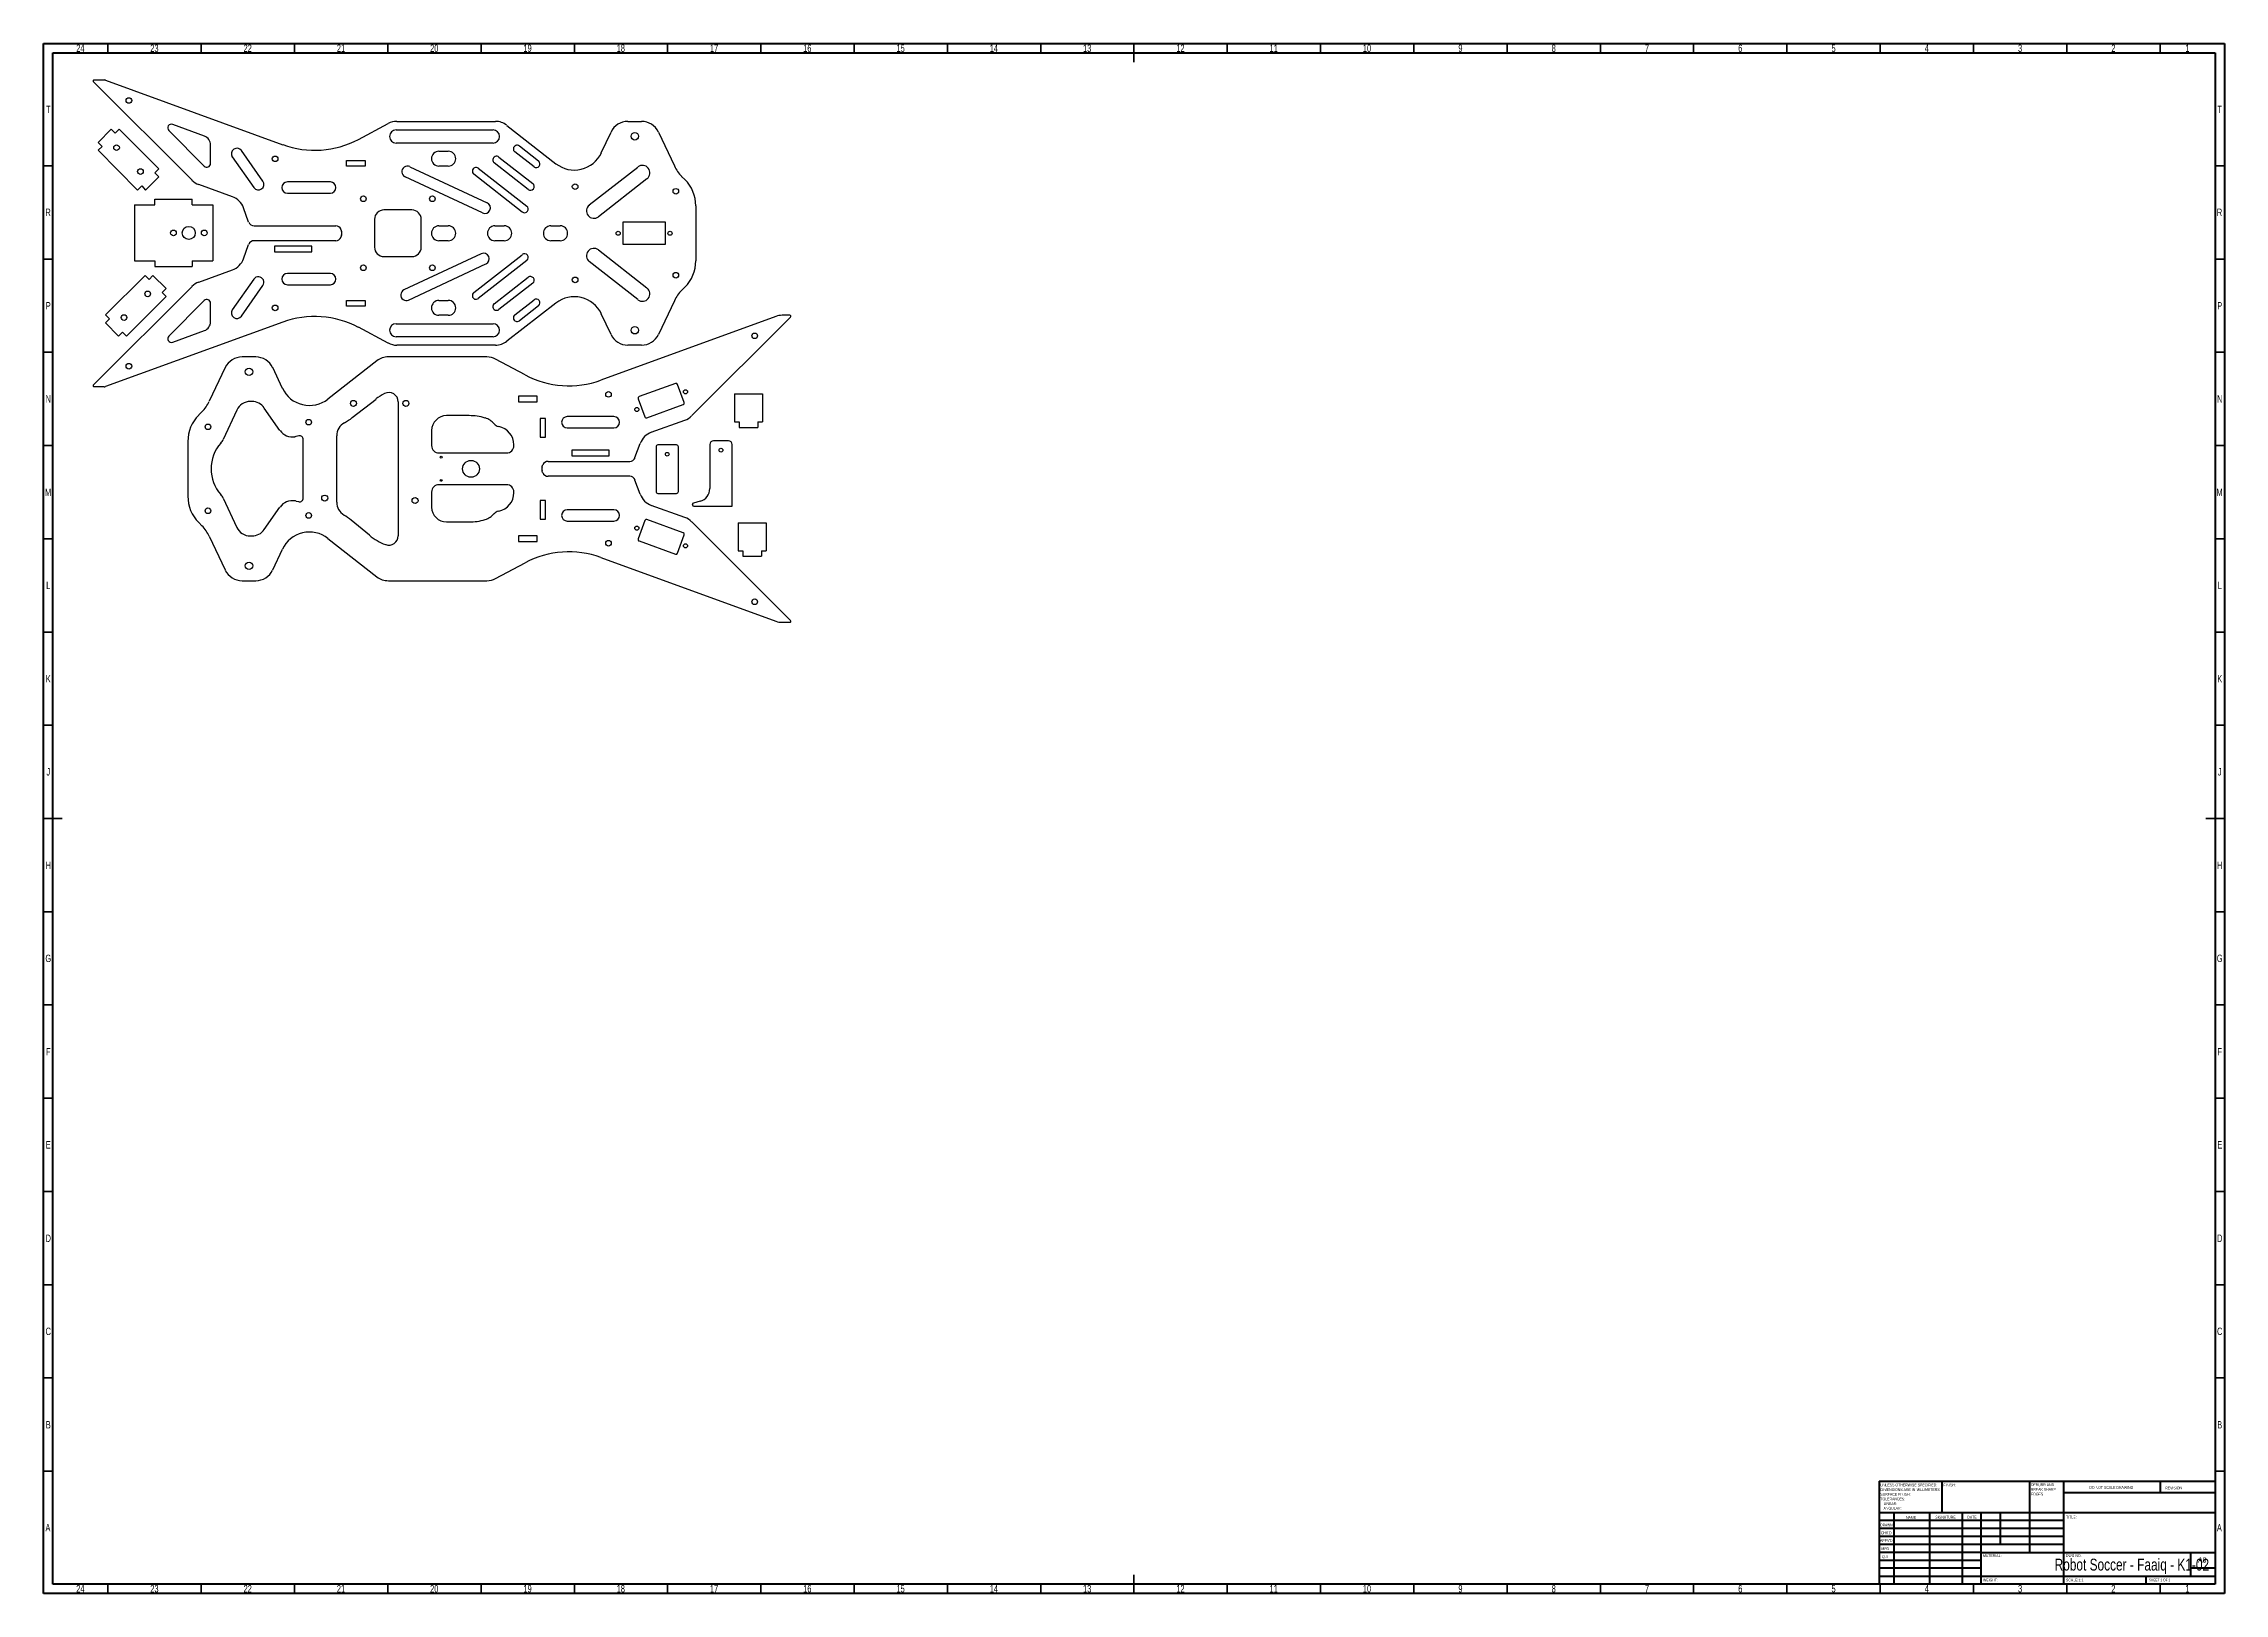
# Model space of a CAD drawing. Header units: millimetres. Extents: x 15 to 1184, y 5 to 836.
import ezdxf

# ---------------------------------------------------------------- set-up
doc = ezdxf.new("R2010")
doc.units = ezdxf.units.MM
doc.styles.add('SLDTEXTSTYLE0', font='TXT', dxfattribs={"width": 0.75})
doc.styles.add('SLDTEXTSTYLE1', font='TXT', dxfattribs={"width": 0.686449})
doc.styles.add('SLDTEXTSTYLE2', font='TXT', dxfattribs={"width": 0.6875})

msp = doc.modelspace()

# ---------------------------------------------------------------- linework, layer by layer
at = {"color": 7, "linetype": 'Continuous', "lineweight": 70}
for p, q in [((15, 5), (15, 836)), ((15, 836), (1184, 836)), ((20, 10), (20, 831)), ((20, 831), (1179, 831)), ((1179, 831), (1179, 10)), ((1184, 836), (1184, 5)), ((1184, 5), (15, 5)), ((1179, 10), (20, 10))]:
    msp.add_line(p, q, dxfattribs=at)
at = {"color": 7, "linetype": 'Continuous', "lineweight": 35}
for p, q in [((49.5, 831), (49.5, 836)), ((99.5, 831), (99.5, 836)), ((149.5, 831), (149.5, 836)), ((199.5, 831), (199.5, 836)), ((249.5, 831), (249.5, 836)), ((299.5, 831), (299.5, 836)), ((349.5, 831), (349.5, 836)), ((399.5, 831), (399.5, 836)), ((449.5, 831), (449.5, 836)), ((499.5, 831), (499.5, 836)), ((549.5, 831), (549.5, 836)), ((599.5, 836), (599.5, 826)), ((599.5, 831), (599.5, 836)), ((649.5, 831), (649.5, 836)), ((699.5, 831), (699.5, 836)), ((749.5, 831), (749.5, 836)), ((799.5, 831), (799.5, 836)), ((849.5, 831), (849.5, 836)), ((899.5, 831), (899.5, 836)), ((949.5, 831), (949.5, 836)), ((999.5, 831), (999.5, 836)), ((1049.5, 831), (1049.5, 836)), ((1099.5, 831), (1099.5, 836)), ((1149.5, 831), (1149.5, 836)), ((20, 770.5), (15, 770.5)), ((1179, 770.5), (1184, 770.5)), ((20, 720.5), (15, 720.5)), ((1179, 720.5), (1184, 720.5)), ((20, 670.5), (15, 670.5)), ((1179, 670.5), (1184, 670.5)), ((20, 620.5), (15, 620.5)), ((1179, 620.5), (1184, 620.5)), ((20, 570.5), (15, 570.5)), ((1179, 570.5), (1184, 570.5)), ((20, 520.5), (15, 520.5)), ((1179, 520.5), (1184, 520.5)), ((20, 470.5), (15, 470.5)), ((1179, 470.5), (1184, 470.5)), ((15, 420.5), (25, 420.5)), ((20, 420.5), (15, 420.5)), ((1184, 420.5), (1174, 420.5)), ((1179, 420.5), (1184, 420.5)), ((20, 370.5), (15, 370.5)), ((1179, 370.5), (1184, 370.5)), ((20, 320.5), (15, 320.5)), ((1179, 320.5), (1184, 320.5)), ((20, 270.5), (15, 270.5)), ((1179, 270.5), (1184, 270.5)), ((20, 220.5), (15, 220.5)), ((1179, 220.5), (1184, 220.5)), ((20, 170.5), (15, 170.5)), ((1179, 170.5), (1184, 170.5)), ((20, 120.5), (15, 120.5)), ((1179, 120.5), (1184, 120.5)), ((20, 70.5), (15, 70.5)), ((1179, 70.5), (1184, 70.5)), ((599.5, 5), (599.5, 15)), ((49.5, 10), (49.5, 5)), ((99.5, 10), (99.5, 5)), ((149.5, 10), (149.5, 5)), ((199.5, 10), (199.5, 5)), ((249.5, 10), (249.5, 5)), ((299.5, 10), (299.5, 5)), ((349.5, 10), (349.5, 5)), ((399.5, 10), (399.5, 5)), ((449.5, 10), (449.5, 5)), ((499.5, 10), (499.5, 5)), ((549.5, 10), (549.5, 5)), ((599.5, 10), (599.5, 5)), ((649.5, 10), (649.5, 5)), ((699.5, 10), (699.5, 5)), ((749.5, 10), (749.5, 5)), ((799.5, 10), (799.5, 5)), ((849.5, 10), (849.5, 5)), ((899.5, 10), (899.5, 5)), ((949.5, 10), (949.5, 5)), ((999.5, 10), (999.5, 5)), ((1049.5, 10), (1049.5, 5)), ((1099.5, 10), (1099.5, 5)), ((1149.5, 10), (1149.5, 5))]:
    msp.add_line(p, q, dxfattribs=at)
at = {"color": 7, "linetype": 'Continuous', "lineweight": 25}
for p, q in [((94.6, 762.7), (41.6, 815.7)), ((42, 816.5), (47.4, 816.5)), ((48.1, 816.4), (143.2, 781.8)), ((51.3, 790.1), (44.2, 783)), ((53.4, 788), (51.3, 790.1)), ((55.5, 790.1), (53.4, 788)), ((76.8, 768.9), (55.5, 790.1)), ((82.1, 789.4), (101.1, 770.3)), ((101.2, 786.4), (84.2, 792.6)), ((183.8, 784.6), (199.7, 793.1)), ((204, 789.7), (255.9, 789.7)), ((204.4, 794.3), (257.2, 794.3)), ((263.3, 792.1), (289.6, 771.6)), ((313.9, 777.4), (319.2, 788.5)), ((328.2, 794.3), (335.5, 794.3)), ((344.6, 788.5), (353.1, 770.4)), ((44.2, 783), (46.3, 780.9)), ((46.3, 780.9), (44.2, 778.8)), ((44.2, 778.8), (65.4, 757.5)), ((104.5, 771.7), (104.5, 781.7)), ((116.1, 775.2), (127.6, 758.8)), ((132.5, 762.3), (121, 778.7)), ((177.4, 773.3), (187.4, 773.3)), ((177.4, 770.3), (177.4, 773.3)), ((187.4, 773.3), (187.4, 770.3)), ((255.9, 782.7), (204, 782.7)), ((226.9, 778.3), (231.9, 778.3)), ((274.7, 757.8), (256.6, 772)), ((259.1, 775.1), (277.2, 761)), ((277.9, 770), (267.6, 778)), ((270.1, 781.1), (280.3, 773.1)), ((69.7, 757.5), (76.8, 764.6)), ((74.6, 766.7), (76.8, 768.9)), ((76.8, 764.6), (74.6, 766.7)), ((116.2, 753.9), (98.2, 760.4)), ((168.7, 761.8), (145.7, 761.8)), ((187.4, 770.3), (177.4, 770.3)), ((250.3, 745.2), (208.8, 764.6)), ((211.3, 770), (252.8, 750.6)), ((231.9, 770.3), (226.9, 770.3)), ((271.6, 745.7), (245.6, 766)), ((248, 769.2), (274, 748.8)), ((307.5, 749.5), (333.5, 769.8)), ((338.4, 763.5), (312.4, 743.2)), ((357, 764.8), (358.7, 763.1)), ((63.7, 749.5), (63.7, 719.5)), ((63.7, 749.5), (74.7, 749.5)), ((65.4, 757.5), (67.6, 759.7)), ((67.6, 759.7), (69.7, 757.5)), ((74.7, 749.5), (74.7, 752.5)), ((74.7, 752.5), (94.7, 752.5)), ((94.7, 749.5), (94.7, 752.5)), ((94.7, 749.5), (105.7, 749.5)), ((105.7, 749.5), (105.7, 719.5)), ((145.7, 755.8), (168.7, 755.8)), ((364.6, 749), (364.6, 719.5)), ((124.9, 740.2), (122.2, 747.9)), ((127.8, 738.3), (171.6, 738.3)), ((192.4, 741.8), (192.4, 726.8)), ((212.4, 746.8), (197.4, 746.8)), ((217.4, 726.8), (217.4, 741.8)), ((226.9, 738.3), (231.9, 738.3)), ((256.9, 738.3), (261.9, 738.3)), ((286.9, 738.3), (291.9, 738.3)), ((325.6, 740.4), (348.1, 740.4)), ((325.6, 728.2), (325.6, 740.4)), ((348.1, 740.4), (348.1, 728.2)), ((122.2, 720.6), (124.9, 728.3)), ((171.6, 730.3), (127.8, 730.3)), ((158.8, 727.3), (138.8, 727.3)), ((138.8, 727.3), (138.8, 724.3)), ((158.8, 724.3), (158.8, 727.3)), ((174.4, 736.3), (174.7, 735.3)), ((174.7, 733.2), (174.4, 732.2)), ((231.9, 730.3), (226.9, 730.3)), ((261.9, 730.3), (256.9, 730.3)), ((291.9, 730.3), (286.9, 730.3)), ((312.4, 725.4), (338.4, 705)), ((348.1, 728.2), (325.6, 728.2)), ((63.7, 719.5), (74.7, 719.5)), ((74.7, 719.5), (74.7, 716.5)), ((74.7, 716.5), (94.7, 716.5)), ((94.7, 719.5), (105.7, 719.5)), ((94.7, 719.5), (94.7, 716.5)), ((98.2, 708.1), (116.2, 714.7)), ((138.8, 724.3), (158.8, 724.3)), ((197.4, 721.8), (212.4, 721.8)), ((249.6, 723.3), (208.1, 704)), ((210.6, 698.5), (252.1, 717.9)), ((245.6, 702.5), (271.6, 722.8)), ((274, 719.7), (248, 699.4)), ((333.5, 698.7), (307.5, 719.1)), ((41.6, 652.8), (94.6, 705.8)), ((69.4, 711.7), (48.2, 690.5)), ((71.5, 709.6), (69.4, 711.7)), ((73.6, 711.7), (71.5, 709.6)), ((80.7, 704.7), (73.6, 711.7)), ((78.6, 702.5), (80.7, 704.7)), ((80.7, 700.4), (78.6, 702.5)), ((127.6, 709.7), (116.1, 693.3)), ((121, 689.9), (132.5, 706.3)), ((168.7, 712.7), (145.7, 712.7)), ((145.7, 706.7), (168.7, 706.7)), ((256.6, 696.5), (274.7, 710.7)), ((277.2, 707.5), (259.1, 693.4)), ((358.7, 705.4), (357, 703.7)), ((48.2, 690.5), (50.3, 688.4)), ((59.5, 679.2), (80.7, 700.4)), ((101.1, 698.2), (82.1, 679.2)), ((104.5, 686.8), (104.5, 696.8)), ((177.4, 698.3), (187.4, 698.3)), ((177.4, 695.3), (177.4, 698.3)), ((187.4, 695.3), (177.4, 695.3)), ((187.4, 698.3), (187.4, 695.3)), ((226.9, 698.3), (231.9, 698.3)), ((231.9, 690.3), (226.9, 690.3)), ((289.6, 696.9), (263.3, 676.4)), ((267.6, 690.6), (277.9, 698.6)), ((280.3, 695.4), (270.1, 687.4)), ((319.2, 680), (313.9, 691.1)), ((353.1, 698.1), (344.6, 680)), ((415, 690.3), (410.9, 690.3)), ((143.2, 686.7), (48.1, 652.1)), ((50.3, 688.4), (48.2, 686.3)), ((48.2, 686.3), (55.2, 679.2)), ((55.2, 679.2), (57.3, 681.3)), ((57.3, 681.3), (59.5, 679.2)), ((84.2, 675.9), (101.2, 682.1)), ((199.7, 675.4), (183.8, 683.9)), ((204, 685.8), (255.9, 685.8)), ((255.9, 678.8), (204, 678.8)), ((407.5, 689.7), (313.7, 655.6)), ((362.4, 636.5), (415.3, 689.4)), ((128.7, 668), (121.4, 668)), ((252.6, 668), (199.8, 668)), ((257.2, 674.3), (204.4, 674.3)), ((273.1, 658.4), (257.3, 666.8)), ((335.5, 674.3), (328.2, 674.3)), ((112.4, 662.3), (103.8, 644.2)), ((143, 651.1), (137.8, 662.3)), ((193.6, 665.9), (167.3, 645.3)), ((47.4, 652), (42, 652)), ((126.7, 644.1), (125.8, 644.1)), ((180.4, 635.5), (193.2, 645.4)), ((205.1, 643.9), (205.1, 572.1)), ((269.6, 647), (269.6, 644)), ((279.6, 647), (269.6, 647)), ((269.6, 644), (279.6, 644)), ((279.6, 644), (279.6, 647)), ((333.7, 645.6), (337.3, 635.8)), ((353.7, 653.8), (334.2, 646.7)), ((358.4, 643.5), (354.8, 653.3)), ((385.3, 648.2), (385.3, 633.2)), ((385.3, 648.2), (400.3, 648.2)), ((400.3, 648.2), (400.3, 633.2)), ((99.9, 638.5), (98.2, 636.9)), ((118.6, 639.4), (111.2, 623.8)), ((141.7, 628.5), (133.3, 640.6)), ((243.1, 636.5), (231, 636.5)), ((281.1, 635), (281.1, 625)), ((284.1, 635), (281.1, 635)), ((284.1, 625), (284.1, 635)), ((320.7, 636), (295.7, 636)), ((338.4, 635.3), (357.9, 642.4)), ((340.7, 627.6), (358.7, 634.1)), ((385.3, 633.2), (387.8, 633.2)), ((387.8, 633.2), (387.8, 630.2)), ((397.8, 633.2), (400.3, 633.2)), ((397.8, 633.2), (397.8, 630.2)), ((92.3, 622.7), (92.3, 593.3)), ((151.8, 625.7), (150.4, 625.4)), ((154.2, 592.3), (154.2, 623.7)), ((172.1, 590.1), (172.1, 625.7)), ((223, 628.5), (223, 620.5)), ((267.1, 620.5), (267.1, 620.8)), ((281.1, 625), (284.1, 625)), ((295.7, 630), (320.7, 630)), ((332, 614), (334.8, 621.6)), ((343.3, 619.8), (343.3, 595.8)), ((354.3, 620.8), (344.3, 620.8)), ((355.3, 595.8), (355.3, 619.8)), ((372.1, 621), (372.1, 597.4)), ((382.1, 623), (374.1, 623)), ((384.1, 588), (384.1, 621)), ((387.8, 630.2), (397.8, 630.2)), ((227, 616.5), (263.1, 616.5)), ((282.2, 609), (282.5, 610)), ((285.4, 612), (329.2, 612)), ((318.2, 618), (298.2, 618)), ((298.2, 618), (298.2, 615)), ((298.2, 615), (318.2, 615)), ((318.2, 615), (318.2, 618)), ((263.1, 599.5), (227, 599.5)), ((282.5, 606), (282.2, 607)), ((329.2, 604), (285.4, 604)), ((334.8, 594.4), (332, 602)), ((111.2, 592.3), (118.6, 576.6)), ((133.3, 575.4), (141.7, 587.5)), ((150.4, 590.6), (151.8, 590.4)), ((223, 595.5), (223, 587.5)), ((267.1, 595.2), (267.1, 595.5)), ((284.1, 591), (281.1, 591)), ((281.1, 591), (281.1, 581)), ((284.1, 581), (284.1, 591)), ((320.7, 586), (295.7, 586)), ((358.7, 581.9), (340.7, 588.4)), ((344.3, 594.8), (354.3, 594.8)), ((362.7, 588.9), (362.7, 588.7)), ((366.9, 590.6), (363.3, 589.6)), ((363.5, 588), (384.1, 588)), ((98.2, 579.2), (99.9, 577.5)), ((189.7, 572.4), (179.8, 580.5)), ((231, 579.5), (243.1, 579.5)), ((281.1, 581), (284.1, 581)), ((295.7, 580), (320.7, 580)), ((337.3, 580.3), (333.7, 570.4)), ((357.9, 573.7), (338.4, 580.8)), ((415.3, 526.6), (362.4, 579.5)), ((387.4, 579.1), (387.4, 564.1)), ((387.4, 579.1), (402.4, 579.1)), ((402.4, 579.1), (402.4, 564.1)), ((103.8, 571.9), (112.4, 553.8)), ((125.8, 572), (126.7, 572)), ((137.8, 553.8), (143, 564.9)), ((167.3, 570.7), (193.6, 550.1)), ((279.6, 572), (269.6, 572)), ((269.6, 572), (269.6, 569)), ((269.6, 569), (279.6, 569)), ((279.6, 569), (279.6, 572)), ((334.2, 569.3), (353.7, 562.2)), ((354.8, 562.7), (358.4, 572.6)), ((387.4, 564.1), (389.9, 564.1)), ((389.9, 564.1), (389.9, 561.1)), ((399.9, 564.1), (402.4, 564.1)), ((399.9, 564.1), (399.9, 561.1)), ((257.3, 549.2), (273.1, 557.6)), ((313.7, 560.5), (407.5, 526.3)), ((389.9, 561.1), (399.9, 561.1)), ((121.4, 548), (128.7, 548)), ((199.8, 548), (252.6, 548)), ((410.9, 525.7), (415, 525.7))]:
    msp.add_line(p, q, dxfattribs=at)
at = {"color": 7, "linetype": 'Continuous', "lineweight": 50}
for p, q in [((999, 65.2), (1179, 65.2)), ((999, 65.2), (999, 10)), ((1032.8, 48.2), (1032.8, 65.2)), ((1079.6, 65.2), (1079.6, 27)), ((1097.8, 65.2), (1097.8, 10)), ((1179, 58.9), (1097.8, 58.9)), ((1149.8, 58.9), (1149.8, 65.2)), ((1179, 48.2), (999, 48.2)), ((1006.8, 48.2), (1006.8, 10)), ((1026, 48.2), (1026, 10)), ((1043.4, 48.2), (1043.4, 10)), ((1053.6, 10), (1053.6, 48.2)), ((1064, 31.2), (1064, 48.2)), ((1097.8, 44), (999, 44)), ((1097.8, 39.8), (999, 39.8)), ((1097.8, 35.5), (999, 35.5)), ((1097.8, 31.2), (999, 31.2)), ((1053.6, 27), (999, 27)), ((1053.6, 27), (1179, 27)), ((1166, 14.2), (1166, 27)), ((1053.6, 22.7), (999, 22.7)), ((1053.6, 18.5), (999, 18.5)), ((999, 14.2), (1179, 14.2)), ((1142, 10), (1142, 14.2)), ((1179, 18.5), (1166, 18.5))]:
    msp.add_line(p, q, dxfattribs=at)
at = {"color": 7, "linetype": 'Continuous', "lineweight": 25}
for centre, radius in [((60.7, 805.5), 1.5), ((331.9, 786.3), 2), ((54.1, 780.2), 1.5), ((139.1, 774.2), 1.5), ((66.9, 767.4), 1.5), ((299.9, 759.3), 1.5), ((186.4, 752.8), 1.5), ((223.4, 752.8), 1.5), ((353.9, 756.8), 1.5), ((92.8, 734.5), 3.5), ((84.6, 734.5), 1.53), ((101.1, 734.5), 1.53), ((323, 734.3), 1.1), ((350.8, 734.3), 1.1), ((186.4, 715.8), 1.5), ((223.4, 715.8), 1.5), ((353.9, 711.8), 1.5), ((70.8, 701.8), 1.5), ((299.9, 709.3), 1.5), ((58.1, 689.1), 1.5), ((139.1, 694.3), 1.5), ((331.9, 682.3), 2), ((396.2, 679.3), 1.5), ((60.7, 663), 1.5), ((125.1, 660), 2), ((181.1, 643.1), 1.6), ((209.2, 643.1), 1.6), ((317.8, 647.9), 1.5), ((359.1, 649.3), 1.1), ((103.1, 630.5), 1.5), ((157.1, 633), 1.5), ((333, 639.8), 1.1), ((228.1, 614.3), 0.5), ((244.1, 608), 4.5), ((349.3, 615.8), 1), ((378.1, 618), 1), ((228.1, 601.8), 0.5), ((103.1, 585.5), 1.5), ((157.1, 583), 1.5), ((165.7, 592.3), 1.6), ((214.1, 591), 1.6), ((333, 576.2), 1.1), ((317.8, 568.1), 1.5), ((359.1, 566.7), 1.1), ((125.1, 556), 2), ((396.2, 536.7), 1.5)]:
    msp.add_circle(centre, radius, dxfattribs=at)
for centre, radius, start, end in [((42, 816), 0.5, 90, 225), ((47.4, 814.5), 2, 70, 90), ((83.5, 790.8), 2, 70, 225), ((99.5, 781.7), 5, 0, 70), ((160.3, 828.8), 50, 250, 298), ((204.4, 784.3), 10, 90, 118), ((204, 786.2), 3.5, 90, 270), ((255.9, 786.2), 3.5, 270, 90), ((257.2, 784.3), 10, 52, 90), ((328.2, 784.3), 10, 90, 154.7989), ((335.5, 784.3), 10, 25.2011, 90), ((102.5, 771.7), 2, 225, 0), ((118.6, 776.9), 3, 35, 215), ((226.9, 774.3), 4, 90, 270), ((231.9, 774.3), 4, 270, 90), ((257.8, 773.6), 2, 52, 232), ((268.8, 779.5), 2, 52, 232), ((279.1, 771.5), 2, 232, 52), ((299.5, 784.2), 16, 232, 334.7989), ((101.6, 769.8), 10, 225, 250), ((130.1, 760.5), 3, 215, 35), ((145.7, 758.8), 3, 90, 270), ((168.7, 758.8), 3, 270, 90), ((210, 767.3), 3, 65, 245), ((246.8, 767.6), 2, 52, 232), ((276, 759.4), 2, 232, 52), ((336, 766.7), 4, 308.0858, 128.0858), ((371.2, 778.9), 20, 205.2011, 225), ((344.6, 749), 20, 0, 45), ((112.8, 744.5), 10, 20, 70), ((251.5, 747.9), 3, 245, 65), ((272.8, 747.3), 2, 232, 52), ((310, 746.3), 4, 128.0858, 308.0858), ((127.8, 741.3), 3, 200, 270), ((171.6, 735.3), 3, 20, 90), ((197.4, 741.8), 5, 90, 180), ((212.4, 741.8), 5, 0, 90), ((226.9, 734.3), 4, 90, 270), ((231.9, 734.3), 4, 270, 90), ((256.9, 734.3), 4, 90, 270), ((261.9, 734.3), 4, 270, 90), ((286.9, 734.3), 4, 90, 270), ((291.9, 734.3), 4, 270, 90), ((127.8, 727.3), 3, 90, 160), ((171.6, 733.3), 3, 270, 340), ((171.9, 734.3), 3, 340, 20), ((197.4, 726.8), 5, 180, 270), ((212.4, 726.8), 5, 270, 0), ((310, 722.2), 4, 51.9142, 231.9142), ((112.8, 724.1), 10, 290, 340), ((250.9, 720.6), 3, 295, 115), ((272.8, 721.3), 2, 308, 128), ((344.6, 719.5), 20, 315, 0), ((101.6, 698.7), 10, 110, 135), ((130.1, 708), 3, 325, 145), ((145.7, 709.7), 3, 90, 270), ((168.7, 709.7), 3, 270, 90), ((209.4, 701.2), 3, 115, 295), ((246.8, 700.9), 2, 128, 308), ((276, 709.1), 2, 308, 128), ((336, 701.8), 4, 231.9142, 51.9142), ((371.2, 689.6), 20, 135, 154.7989), ((102.5, 696.8), 2, 0, 135), ((118.6, 691.6), 3, 145, 325), ((160.3, 639.7), 50, 62, 110), ((226.9, 694.3), 4, 90, 270), ((231.9, 694.3), 4, 270, 90), ((257.8, 695), 2, 128, 308), ((268.8, 689), 2, 128, 308), ((279.1, 697), 2, 308, 128), ((299.5, 684.3), 16, 25.2011, 128), ((410.9, 680.3), 10, 90, 110), ((415, 689.8), 0.5, 315, 90), ((83.5, 677.8), 2, 135, 290), ((99.5, 686.8), 5, 290, 0), ((204, 682.3), 3.5, 90, 270), ((255.9, 682.3), 3.5, 270, 90), ((328.2, 684.3), 10, 205.2011, 270), ((335.5, 684.3), 10, 270, 334.7989), ((121.4, 658), 10, 90, 154.7989), ((128.7, 658), 10, 25.2011, 90), ((199.8, 658), 10, 90, 128), ((204.4, 684.3), 10, 242, 270), ((252.6, 658), 10, 62, 90), ((257.2, 684.3), 10, 270, 308), ((296.6, 702.5), 50, 242, 290), ((42, 652.5), 0.5, 135, 270), ((47.4, 654), 2, 270, 290), ((85.7, 652.7), 20, 315, 334.7989), ((125.8, 636.1), 8, 90, 154.9494), ((126.7, 636.1), 8, 34.8583, 90), ((157.5, 658), 16, 205.2011, 308), ((211.6, 621.8), 30, 117.5687, 128), ((200.1, 643.9), 5, 0, 117.5687), ((334.5, 645.9), 0.85, 110, 200), ((354, 653), 0.85, 20, 110), ((357.6, 643.2), 0.85, 290, 20), ((112.3, 622.7), 20, 135, 180), ((180.1, 625.7), 8, 118.4147, 180), ((162, 659.1), 30, 298.4147, 308), ((231, 628.5), 8, 90, 180), ((243.1, 606.5), 30, 73.3437, 90), ((248.8, 625.7), 10, 39.4991, 73.3437), ((259.6, 634.6), 4, 219.4991, 259.4316), ((295.7, 633), 3, 90, 270), ((320.7, 633), 3, 270, 90), ((338.1, 636.1), 0.85, 200, 290), ((355.3, 643.5), 10, 290, 315), ((104, 627.1), 8, 318.3027, 334.9494), ((148.3, 633.1), 8, 214.8583, 280.2919), ((144.3, 654.8), 30, 280.2919, 281.6944), ((152.2, 623.7), 2, 0, 101.6944), ((227, 620.5), 4, 180, 270), ((257.1, 620.8), 10, 0, 79.4316), ((263.1, 620.5), 4, 270, 0), ((344.2, 618.2), 10, 110, 160), ((344.3, 619.8), 1, 90, 180), ((354.3, 619.8), 1, 0, 90), ((374.1, 621), 2, 90, 180), ((382.1, 621), 2, 0, 90), ((285, 608), 3, 160, 200), ((285.4, 609), 3, 90, 160), ((329.2, 615), 3, 270, 340), ((227, 595.5), 4, 90, 180), ((263.1, 595.5), 4, 0, 90), ((285.4, 607), 3, 200, 270), ((329.2, 601), 3, 20, 90), ((365.1, 597.4), 7, 285, 0), ((112.3, 593.3), 20, 180, 225), ((104, 588.9), 8, 25.0506, 41.6973), ((148.3, 582.9), 8, 79.7081, 145.1417), ((144.3, 561.3), 30, 78.3056, 79.7081), ((152.2, 592.3), 2, 258.3056, 0), ((180.1, 590.1), 8, 180, 239.3552), ((231, 587.5), 8, 180, 270), ((259.6, 581.4), 4, 100.5684, 140.5009), ((257.1, 595.2), 10, 280.5684, 0), ((295.7, 583), 3, 90, 270), ((320.7, 583), 3, 270, 90), ((344.2, 597.8), 10, 200, 250), ((344.3, 595.8), 1, 180, 270), ((354.3, 595.8), 1, 270, 0), ((363.5, 588.9), 0.75, 105, 180), ((363.5, 588.7), 0.75, 180, 270), ((85.7, 563.3), 20, 25.2011, 45), ((125.8, 580), 8, 205.0506, 270), ((126.7, 580), 8, 270, 325.1417), ((157.5, 558.1), 16, 52, 154.7989), ((160.7, 557.4), 30, 50.4761, 59.3552), ((243.1, 609.5), 30, 270, 286.6563), ((248.8, 590.4), 10, 286.6563, 320.5009), ((338.1, 580), 0.85, 70, 160), ((357.6, 572.9), 0.85, 340, 70), ((355.3, 572.5), 10, 45, 70), ((208.7, 595.5), 30, 230.4761, 249.6643), ((200.1, 572.1), 5, 249.6643, 0), ((296.6, 513.5), 50, 70, 118), ((334.5, 570.1), 0.85, 160, 250), ((354, 563), 0.85, 250, 340), ((121.4, 558), 10, 205.2011, 270), ((128.7, 558), 10, 270, 334.7989), ((199.8, 558), 10, 232, 270), ((252.6, 558), 10, 270, 298), ((410.9, 535.7), 10, 250, 270), ((415, 526.2), 0.5, 270, 45)]:
    msp.add_arc(centre, radius, start, end, dxfattribs=at)
msp.add_ellipse((125.1, 608), major_axis=(0, 20.6), ratio=0.986481, start_param=0.836276, end_param=2.305316, dxfattribs=at)

# ---------------------------------------------------------------- texts
at = {"color": 7, "linetype": 'Continuous', "lineweight": 0}
for s, insert, char_height, attachment_point, style in [('24', (34.7, 835.5), 3.97, 2, 'SLDTEXTSTYLE0'), ('23', (74.4, 835.5), 3.97, 2, 'SLDTEXTSTYLE0'), ('22', (124.4, 835.5), 3.97, 2, 'SLDTEXTSTYLE0'), ('21', (174.4, 835.5), 3.97, 2, 'SLDTEXTSTYLE0'), ('20', (224.4, 835.5), 3.97, 2, 'SLDTEXTSTYLE0'), ('19', (274.4, 835.5), 3.97, 2, 'SLDTEXTSTYLE0'), ('18', (324.4, 835.5), 3.97, 2, 'SLDTEXTSTYLE0'), ('17', (374.4, 835.5), 3.97, 2, 'SLDTEXTSTYLE0'), ('16', (424.4, 835.5), 3.97, 2, 'SLDTEXTSTYLE0'), ('15', (474.4, 835.5), 3.97, 2, 'SLDTEXTSTYLE0'), ('14', (524.4, 835.5), 3.97, 2, 'SLDTEXTSTYLE0'), ('13', (574.4, 835.5), 3.97, 2, 'SLDTEXTSTYLE0'), ('12', (624.4, 835.5), 3.97, 2, 'SLDTEXTSTYLE0'), ('11', (674.4, 835.5), 3.97, 2, 'SLDTEXTSTYLE0'), ('10', (724.4, 835.5), 3.97, 2, 'SLDTEXTSTYLE0'), ('9', (774.5, 835.5), 3.97, 2, 'SLDTEXTSTYLE0'), ('8', (824.5, 835.5), 3.97, 2, 'SLDTEXTSTYLE0'), ('7', (874.5, 835.5), 3.97, 2, 'SLDTEXTSTYLE0'), ('6', (924.5, 835.5), 3.97, 2, 'SLDTEXTSTYLE0'), ('5', (974.5, 835.5), 3.97, 2, 'SLDTEXTSTYLE0'), ('4', (1024.5, 835.5), 3.97, 2, 'SLDTEXTSTYLE0'), ('3', (1074.5, 835.5), 3.97, 2, 'SLDTEXTSTYLE0'), ('2', (1124.5, 835.5), 3.97, 2, 'SLDTEXTSTYLE0'), ('1', (1164.2, 835.5), 3.97, 2, 'SLDTEXTSTYLE0'), ('T', (17.5, 802.7), 3.97, 2, 'SLDTEXTSTYLE0'), ('T', (1181.5, 802.7), 3.97, 2, 'SLDTEXTSTYLE0'), ('R', (17.4, 747.5), 3.97, 2, 'SLDTEXTSTYLE0'), ('R', (1181.4, 747.5), 3.97, 2, 'SLDTEXTSTYLE0'), ('P', (17.5, 697.4), 3.97, 2, 'SLDTEXTSTYLE0'), ('P', (1181.5, 697.4), 3.97, 2, 'SLDTEXTSTYLE0'), ('N', (17.5, 647.5), 3.97, 2, 'SLDTEXTSTYLE0'), ('N', (1181.5, 647.5), 3.97, 2, 'SLDTEXTSTYLE0'), ('M', (17.4, 597.4), 3.97, 2, 'SLDTEXTSTYLE0'), ('M', (1181.4, 597.4), 3.97, 2, 'SLDTEXTSTYLE0'), ('L', (17.5, 547.5), 3.97, 2, 'SLDTEXTSTYLE0'), ('L', (1181.5, 547.5), 3.97, 2, 'SLDTEXTSTYLE0'), ('K', (17.5, 497.4), 3.97, 2, 'SLDTEXTSTYLE0'), ('K', (1181.5, 497.4), 3.97, 2, 'SLDTEXTSTYLE0'), ('J', (17.5, 447.5), 3.97, 2, 'SLDTEXTSTYLE0'), ('J', (1181.5, 447.5), 3.97, 2, 'SLDTEXTSTYLE0'), ('H', (17.5, 397.4), 3.97, 2, 'SLDTEXTSTYLE0'), ('H', (1181.5, 397.4), 3.97, 2, 'SLDTEXTSTYLE0'), ('G', (17.5, 347.5), 3.97, 2, 'SLDTEXTSTYLE0'), ('G', (1181.5, 347.5), 3.97, 2, 'SLDTEXTSTYLE0'), ('F', (17.5, 297.4), 3.97, 2, 'SLDTEXTSTYLE0'), ('F', (1181.5, 297.4), 3.97, 2, 'SLDTEXTSTYLE0'), ('E', (17.5, 247.5), 3.97, 2, 'SLDTEXTSTYLE0'), ('E', (1181.5, 247.5), 3.97, 2, 'SLDTEXTSTYLE0'), ('D', (17.5, 197.4), 3.97, 2, 'SLDTEXTSTYLE0'), ('D', (1181.5, 197.4), 3.97, 2, 'SLDTEXTSTYLE0'), ('C', (17.5, 147.5), 3.97, 2, 'SLDTEXTSTYLE0'), ('C', (1181.5, 147.5), 3.97, 2, 'SLDTEXTSTYLE0'), ('B', (17.5, 97.4), 3.97, 2, 'SLDTEXTSTYLE0'), ('B', (1181.5, 97.4), 3.97, 2, 'SLDTEXTSTYLE0'), ('UNLESS OTHERWISE SPECIFIED:', (999.6, 63.9), 1.5, 1, 'SLDTEXTSTYLE0'), ('DIMENSIONS ARE IN MILLIMETERS', (999.6, 61.4), 1.5, 1, 'SLDTEXTSTYLE0'), ('SURFACE FINISH:', (999.6, 58.9), 1.5, 1, 'SLDTEXTSTYLE0'), ('FINISH:', (1033.4, 63.9), 1.5, 1, 'SLDTEXTSTYLE0'), ('DEBURR AND', (1080.3, 64), 1.5, 1, 'SLDTEXTSTYLE0'), ('BREAK SHARP', (1080.3, 61.5), 1.5, 1, 'SLDTEXTSTYLE0'), ('EDGES', (1080.3, 59), 1.5, 1, 'SLDTEXTSTYLE0'), ('DO NOT SCALE DRAWING', (1111.6, 62.5), 1.5, 1, 'SLDTEXTSTYLE0'), ('REVISION', (1152.3, 62.3), 1.5, 1, 'SLDTEXTSTYLE0'), ('TOLERANCES:', (999.6, 56.4), 1.5, 1, 'SLDTEXTSTYLE0'), ('ANGULAR:', (1001.3, 51.4), 1.5, 1, 'SLDTEXTSTYLE0'), ('LINEAR:', (1001.3, 53.9), 1.5, 1, 'SLDTEXTSTYLE0'), ('A', (17.3, 42.2), 3.97, 2, 'SLDTEXTSTYLE0'), ('DRAWN', (999.6, 42.4), 1.5, 1, 'SLDTEXTSTYLE1'), ("CHK'D", (999.9, 38.2), 1.5, 1, 'SLDTEXTSTYLE0'), ('NAME', (1013.3, 46.5), 1.5, 1, 'SLDTEXTSTYLE0'), ('SIGNATURE', (1029, 46.6), 1.5, 1, 'SLDTEXTSTYLE0'), ('DATE', (1046.2, 46.6), 1.5, 1, 'SLDTEXTSTYLE0'), ('TITLE:', (1099.1, 46.6), 1.5, 1, 'SLDTEXTSTYLE0'), ('A', (1181.3, 42.2), 3.97, 2, 'SLDTEXTSTYLE0'), ("APPV'D", (999.4, 34.1), 1.5, 1, 'SLDTEXTSTYLE0'), ('MFG', (1000.1, 29.7), 1.5, 1, 'SLDTEXTSTYLE0'), ('Q.A', (1000.5, 25.5), 1.5, 1, 'SLDTEXTSTYLE0'), ('MATERIAL:', (1054.6, 26), 1.5, 1, 'SLDTEXTSTYLE0'), ('Robot Soccer - Faaiq - K1-02', (1134.4, 23.6), 6.35, 2, 'SLDTEXTSTYLE0'), ('DWG NO.', (1099, 26), 1.5, 1, 'SLDTEXTSTYLE0'), ('A0', (1169.9, 24.4), 2.91, 1, 'SLDTEXTSTYLE0'), ('WEIGHT:', (1054.6, 12.9), 1.5, 1, 'SLDTEXTSTYLE0'), ('SCALE:1:1', (1099.1, 12.9), 1.5, 1, 'SLDTEXTSTYLE0'), ('SHEET 1 OF 1', (1143.5, 12.9), 1.5, 1, 'SLDTEXTSTYLE2'), ('24', (34.7, 9.5), 3.97, 2, 'SLDTEXTSTYLE0'), ('23', (74.4, 9.5), 3.97, 2, 'SLDTEXTSTYLE0'), ('22', (124.4, 9.5), 3.97, 2, 'SLDTEXTSTYLE0'), ('21', (174.4, 9.5), 3.97, 2, 'SLDTEXTSTYLE0'), ('20', (224.4, 9.5), 3.97, 2, 'SLDTEXTSTYLE0'), ('19', (274.4, 9.5), 3.97, 2, 'SLDTEXTSTYLE0'), ('18', (324.4, 9.5), 3.97, 2, 'SLDTEXTSTYLE0'), ('17', (374.4, 9.5), 3.97, 2, 'SLDTEXTSTYLE0'), ('16', (424.4, 9.5), 3.97, 2, 'SLDTEXTSTYLE0'), ('15', (474.4, 9.5), 3.97, 2, 'SLDTEXTSTYLE0'), ('14', (524.4, 9.5), 3.97, 2, 'SLDTEXTSTYLE0'), ('13', (574.4, 9.5), 3.97, 2, 'SLDTEXTSTYLE0'), ('12', (624.4, 9.5), 3.97, 2, 'SLDTEXTSTYLE0'), ('11', (674.4, 9.5), 3.97, 2, 'SLDTEXTSTYLE0'), ('10', (724.4, 9.5), 3.97, 2, 'SLDTEXTSTYLE0'), ('9', (774.5, 9.5), 3.97, 2, 'SLDTEXTSTYLE0'), ('8', (824.5, 9.5), 3.97, 2, 'SLDTEXTSTYLE0'), ('7', (874.5, 9.5), 3.97, 2, 'SLDTEXTSTYLE0'), ('6', (924.5, 9.5), 3.97, 2, 'SLDTEXTSTYLE0'), ('5', (974.5, 9.5), 3.97, 2, 'SLDTEXTSTYLE0'), ('4', (1024.5, 9.5), 3.97, 2, 'SLDTEXTSTYLE0'), ('3', (1074.5, 9.5), 3.97, 2, 'SLDTEXTSTYLE0'), ('2', (1124.5, 9.5), 3.97, 2, 'SLDTEXTSTYLE0'), ('1', (1164.2, 9.5), 3.97, 2, 'SLDTEXTSTYLE0')]:
    msp.add_mtext(s, dxfattribs=dict(at, insert=insert, char_height=char_height, attachment_point=attachment_point, style=style))

doc.saveas('drawing.dxf')
